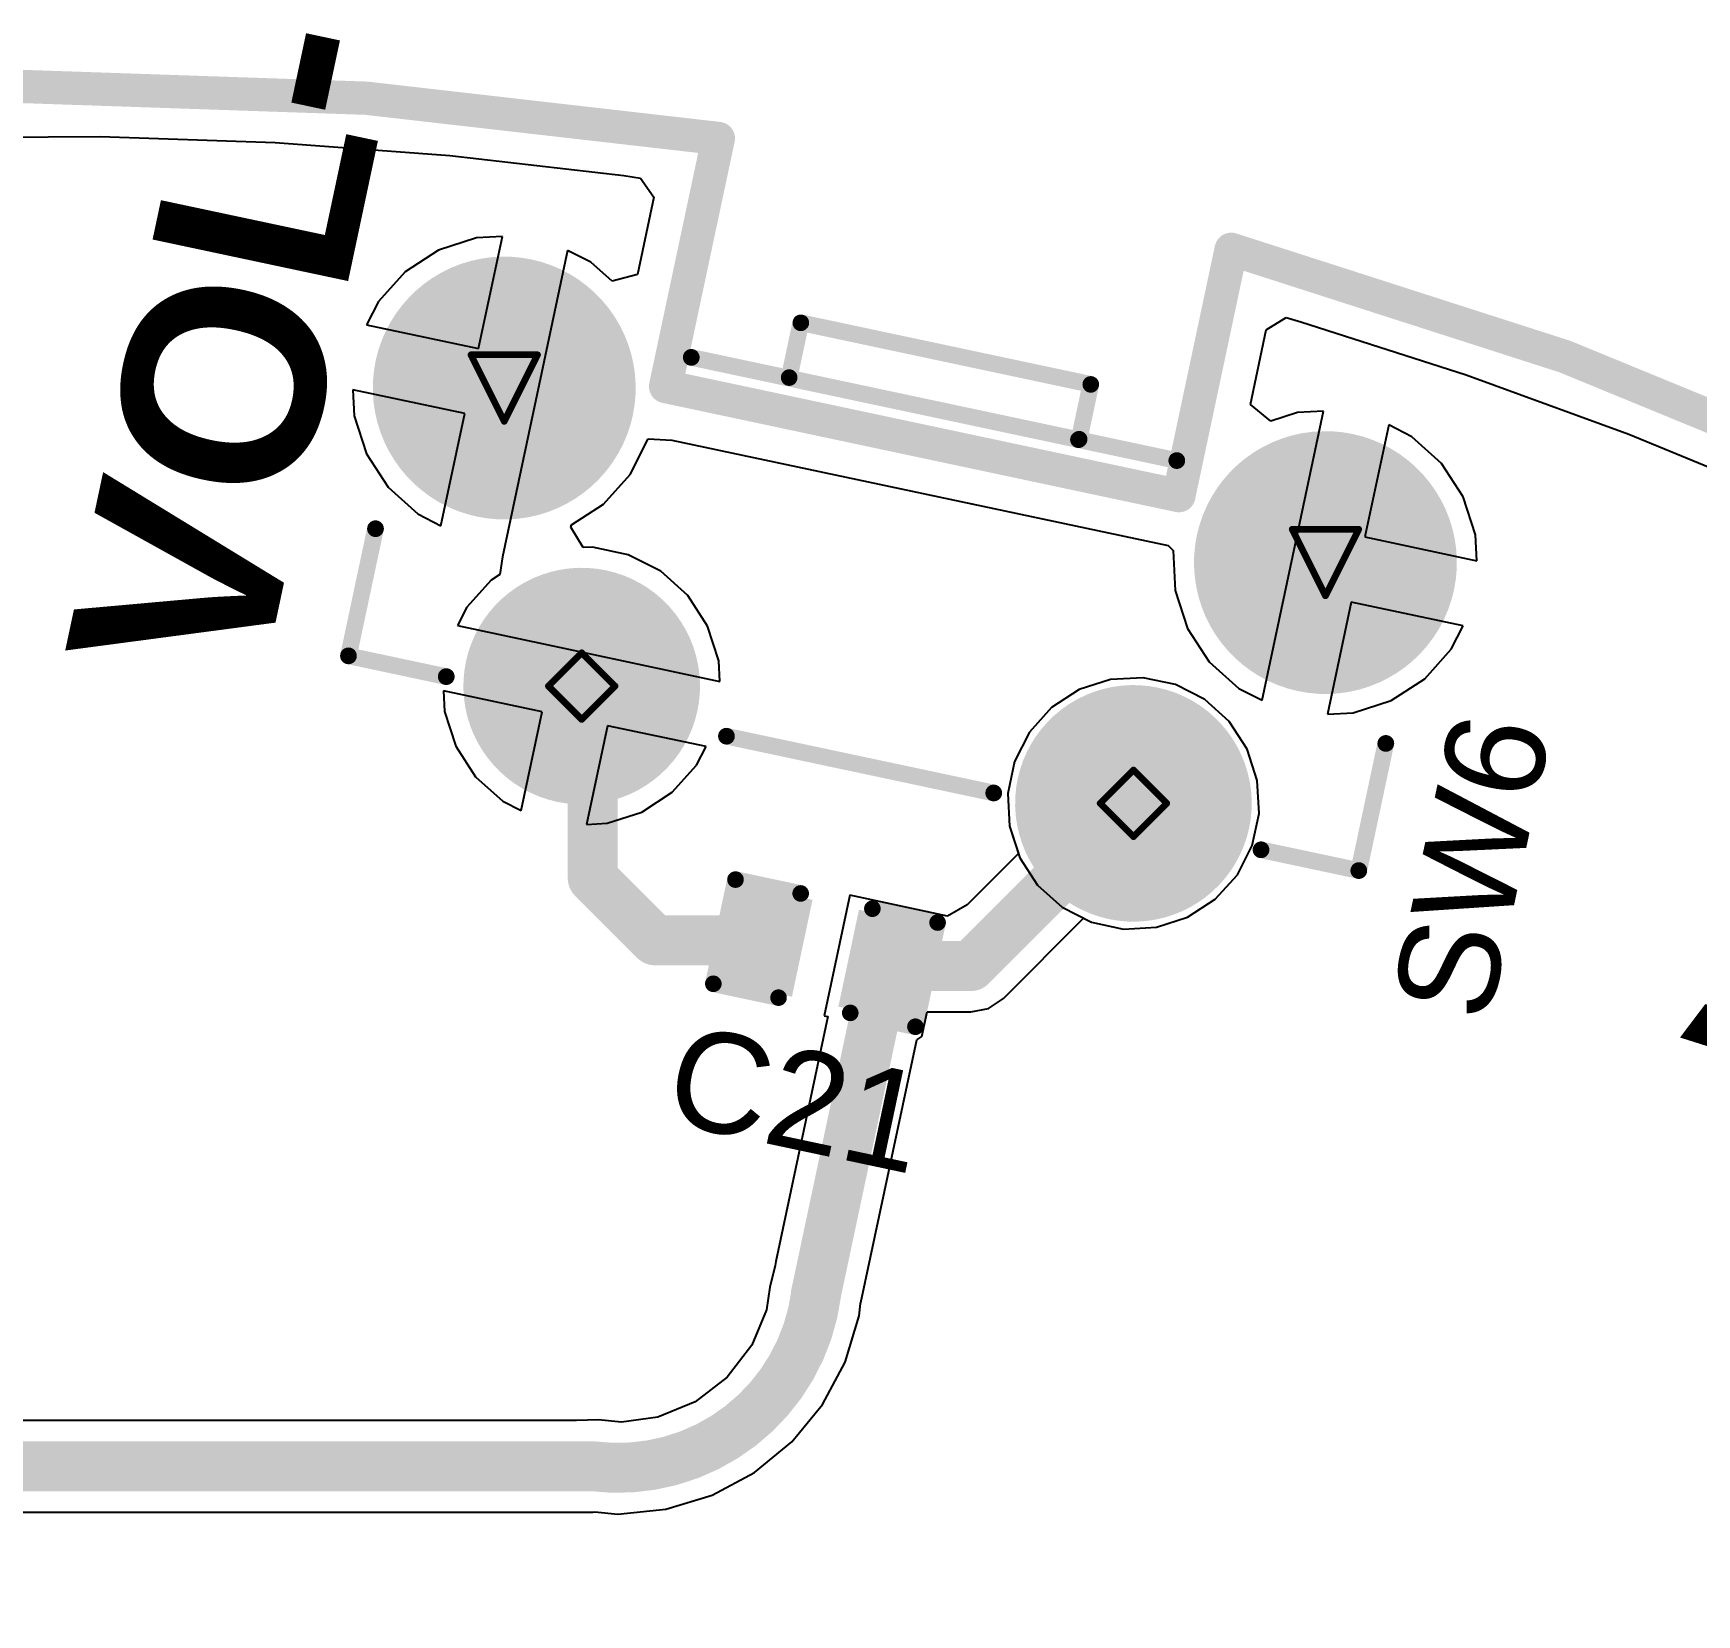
# Model space of a CAD drawing. Header units: inches. Extents: x -5 to 247, y -53 to 67.
# Drawn here: x 27.74 to 40.42, y 2.81 to 14.86 of the extents above; entities that cross this region are included whole.
import ezdxf

# ---------------------------------------------------------------- set-up
doc = ezdxf.new("R2010")
doc.units = ezdxf.units.IN
for name, color, linetype in [('Board Outline', 216, 'Continuous'), ('Bottom Layer', 5, 'Continuous'), ('Bottom Solder', 6, 'Continuous'), ('Drill Drawing', 1, 'Continuous'), ('Multi-Layer', 9, 'Continuous'), ('Pad Holes', 156, 'Continuous'), ('Top Layer', 1, 'Continuous'), ('Top Overlay', 2, 'Continuous'), ('Top Paste', 8, 'Continuous'), ('Top Solder', 216, 'Continuous')]:
    doc.layers.add(name, color=color, linetype=linetype)
doc.styles.add('Arial', font='', dxfattribs={"height": 0.2})
doc.styles.add('Arial_Bold', font='', dxfattribs={"height": 0.2})
doc.styles.get('Arial').set_extended_font_data('Arial')
doc.styles.get('Arial_Bold').set_extended_font_data('Arial', bold=True)

# ---------------------------------------------------------------- blocks, each defined once
blk = doc.blocks.new('TS_1087E_B3D2_70')
at = {"layer": 'Bottom Layer'}
h = blk.add_hatch(color=5, dxfattribs=at)
edge = h.paths.add_edge_path()
edge.add_arc((-1.05, 3.2), 0.9, 0, 360)
h = blk.add_hatch(color=5, dxfattribs=at)
edge = h.paths.add_edge_path()
edge.add_arc((1.05, 2.15), 0.8, 0, 360)
h = blk.add_hatch(color=5, dxfattribs=at)
edge = h.paths.add_edge_path()
edge.add_arc((1.05, -2.15), 0.8, 0, 360)
h = blk.add_hatch(color=5, dxfattribs=at)
edge = h.paths.add_edge_path()
edge.add_arc((-1.05, -3.2), 0.9, 0, 360)
at = {"layer": 'Bottom Solder'}
h = blk.add_hatch(color=6, dxfattribs=at)
edge = h.paths.add_edge_path()
edge.add_arc((-1.05, 3.2), 1.002, 0, 360)
h = blk.add_hatch(color=6, dxfattribs=at)
edge = h.paths.add_edge_path()
edge.add_arc((1.05, 2.15), 0.902, 0, 360)
h = blk.add_hatch(color=6, dxfattribs=at)
edge = h.paths.add_edge_path()
edge.add_arc((1.05, -2.15), 0.902, 0, 360)
h = blk.add_hatch(color=6, dxfattribs=at)
edge = h.paths.add_edge_path()
edge.add_arc((-1.05, -3.2), 1.002, 0, 360)
at = {"layer": 'Multi-Layer'}
h = blk.add_hatch(color=9, dxfattribs=at)
edge = h.paths.add_edge_path()
edge.add_arc((-1.05, 3.2), 0.9, 0, 360)
h = blk.add_hatch(color=9, dxfattribs=at)
edge = h.paths.add_edge_path()
edge.add_arc((1.05, 2.15), 0.8, 0, 360)
h = blk.add_hatch(color=9, dxfattribs=at)
edge = h.paths.add_edge_path()
edge.add_arc((1.05, -2.15), 0.8, 0, 360)
h = blk.add_hatch(color=9, dxfattribs=at)
edge = h.paths.add_edge_path()
edge.add_arc((-1.05, -3.2), 0.9, 0, 360)
at = {"layer": 'Pad Holes'}
h = blk.add_hatch(color=7, dxfattribs=at)
edge = h.paths.add_edge_path()
edge.add_arc((-1.05, 3.2), 0.5, 0, 360)
h = blk.add_hatch(color=7, dxfattribs=at)
edge = h.paths.add_edge_path()
edge.add_arc((1.05, 2.15), 0.45, 0, 360)
h = blk.add_hatch(color=7, dxfattribs=at)
edge = h.paths.add_edge_path()
edge.add_arc((1.05, -2.15), 0.45, 0, 360)
h = blk.add_hatch(color=7, dxfattribs=at)
edge = h.paths.add_edge_path()
edge.add_arc((-1.05, -3.2), 0.5, 0, 360)
at = {"layer": 'Top Layer'}
h = blk.add_hatch(color=1, dxfattribs=at)
edge = h.paths.add_edge_path()
edge.add_arc((-1.05, 3.2), 0.9, 0, 360)
h = blk.add_hatch(color=1, dxfattribs=at)
edge = h.paths.add_edge_path()
edge.add_arc((1.05, 2.15), 0.8, 0, 360)
h = blk.add_hatch(color=1, dxfattribs=at)
edge = h.paths.add_edge_path()
edge.add_arc((1.05, -2.15), 0.8, 0, 360)
h = blk.add_hatch(color=1, dxfattribs=at)
edge = h.paths.add_edge_path()
edge.add_arc((-1.05, -3.2), 0.9, 0, 360)
at = {"layer": 'Top Solder'}
h = blk.add_hatch(color=216, dxfattribs=at)
edge = h.paths.add_edge_path()
edge.add_arc((-1.05, 3.2), 1.002, 0, 360)
h = blk.add_hatch(color=216, dxfattribs=at)
edge = h.paths.add_edge_path()
edge.add_arc((1.05, 2.15), 0.902, 0, 360)
h = blk.add_hatch(color=216, dxfattribs=at)
edge = h.paths.add_edge_path()
edge.add_arc((1.05, -2.15), 0.902, 0, 360)
h = blk.add_hatch(color=216, dxfattribs=at)
edge = h.paths.add_edge_path()
edge.add_arc((-1.05, -3.2), 1.002, 0, 360)
at = {"layer": 'Top Overlay'}
for points in [[(1.194, 3.937, 0.127, 0.127, 0), (0.203, 3.937, 0.127, 0.127, 0)], [(1.194, 3.175, 0.127, 0.127, 0), (1.194, 3.937, 0.127, 0.127, 0)], [(-1.575, -1.854, 0.127, 0.127, 0), (-1.575, 1.93, 0.127, 0.127, 0)], [(-2.007, -1.092, 0.127, 0.127, 0), (-2.007, 1.168, 0.127, 0.127, 0)], [(-1.579, 1.168, 0.127, 0.127, 0), (-2.007, 1.168, 0.127, 0.127, 0)], [(-1.575, 1.164, 0.127, 0.127, 0), (-1.579, 1.168, 0.127, 0.127, 0)], [(1.194, -0.991, 0.127, 0.127, 0), (1.194, 1.092, 0.127, 0.127, 0)], [(-1.579, -1.092, 0.127, 0.127, 0), (-2.007, -1.092, 0.127, 0.127, 0)], [(1.194, -3.937, 0.127, 0.127, 0), (1.194, -3.175, 0.127, 0.127, 0)], [(1.194, -3.937, 0.127, 0.127, 0), (0.203, -3.937, 0.127, 0.127, 0)]]:
    blk.add_lwpolyline(points, format="xyseb", dxfattribs=at)
for points in [[(0.171, 3.937, 0.0635, 0.0635, 1), (0.235, 3.937, 0.0635, 0.0635, 1)], [(1.162, 3.937, 0.0635, 0.0635, 1), (1.226, 3.937, 0.0635, 0.0635, 1)], [(1.162, 3.937, 0.0635, 0.0635, 1), (1.226, 3.937, 0.0635, 0.0635, 1)], [(1.162, 3.175, 0.0635, 0.0635, 1), (1.226, 3.175, 0.0635, 0.0635, 1)], [(-1.607, 1.93, 0.0635, 0.0635, 1), (-1.543, 1.93, 0.0635, 0.0635, 1)], [(-2.038, 1.168, 0.0635, 0.0635, 1), (-1.975, 1.168, 0.0635, 0.0635, 1)], [(-2.038, 1.168, 0.0635, 0.0635, 1), (-1.975, 1.168, 0.0635, 0.0635, 1)], [(-1.611, 1.168, 0.0635, 0.0635, 1), (-1.548, 1.168, 0.0635, 0.0635, 1)], [(-1.611, 1.168, 0.0635, 0.0635, 1), (-1.548, 1.168, 0.0635, 0.0635, 1)], [(-1.607, 1.164, 0.0635, 0.0635, 1), (-1.543, 1.164, 0.0635, 0.0635, 1)], [(1.162, 1.092, 0.0635, 0.0635, 1), (1.226, 1.092, 0.0635, 0.0635, 1)], [(1.162, -0.991, 0.0635, 0.0635, 1), (1.226, -0.991, 0.0635, 0.0635, 1)], [(-2.038, -1.092, 0.0635, 0.0635, 1), (-1.975, -1.092, 0.0635, 0.0635, 1)], [(-2.038, -1.092, 0.0635, 0.0635, 1), (-1.975, -1.092, 0.0635, 0.0635, 1)], [(-1.611, -1.092, 0.0635, 0.0635, 1), (-1.548, -1.092, 0.0635, 0.0635, 1)], [(-1.607, -1.854, 0.0635, 0.0635, 1), (-1.543, -1.854, 0.0635, 0.0635, 1)], [(1.162, -3.175, 0.0635, 0.0635, 1), (1.226, -3.175, 0.0635, 0.0635, 1)], [(0.171, -3.937, 0.0635, 0.0635, 1), (0.235, -3.937, 0.0635, 0.0635, 1)], [(1.162, -3.937, 0.0635, 0.0635, 1), (1.226, -3.937, 0.0635, 0.0635, 1)], [(1.162, -3.937, 0.0635, 0.0635, 1), (1.226, -3.937, 0.0635, 0.0635, 1)]]:
    blk.add_lwpolyline(points, format="xyseb", close=True, dxfattribs=at)
blk = doc.blocks.new('C___0402_105')
at = {"layer": 'Top Layer'}
for points in [[(-0.699, -0.318), (-0.699, 0.317), (-0.241, 0.317), (-0.241, -0.318)], [(0.241, -0.318), (0.241, 0.317), (0.699, 0.317), (0.699, -0.318)]]:
    blk.add_hatch(color=1, dxfattribs=at).paths.add_polyline_path(points)
at = {"layer": 'Top Paste'}
for points in [[(-0.699, -0.318), (-0.699, 0.317), (-0.241, 0.317), (-0.241, -0.318)], [(0.241, -0.318), (0.241, 0.317), (0.699, 0.317), (0.699, -0.318)]]:
    blk.add_hatch(color=8, dxfattribs=at).paths.add_polyline_path(points)
at = {"layer": 'Top Solder'}
for points in [[(-0.759, -0.378), (-0.759, 0.377), (-0.181, 0.377), (-0.181, -0.378)], [(0.181, -0.378), (0.181, 0.377), (0.759, 0.377), (0.759, -0.378)]]:
    blk.add_hatch(color=216, dxfattribs=at).paths.add_polyline_path(points)
at = {"layer": 'Top Overlay'}
for points in [[(-0.787, -0.406, 0.127, 0.127, 0), (-0.787, 0.406, 0.127, 0.127, 0)], [(-0.787, 0.406, 0.127, 0.127, 0), (-0.279, 0.406, 0.127, 0.127, 0)], [(0.279, 0.406, 0.127, 0.127, 0), (0.787, 0.406, 0.127, 0.127, 0)], [(0.787, -0.406, 0.127, 0.127, 0), (0.787, 0.406, 0.127, 0.127, 0)], [(-0.787, -0.406, 0.127, 0.127, 0), (-0.279, -0.406, 0.127, 0.127, 0)], [(0.279, -0.406, 0.127, 0.127, 0), (0.787, -0.406, 0.127, 0.127, 0)]]:
    blk.add_lwpolyline(points, format="xyseb", dxfattribs=at)
for points in [[(-0.819, 0.406, 0.0635, 0.0635, 1), (-0.756, 0.406, 0.0635, 0.0635, 1)], [(-0.819, 0.406, 0.0635, 0.0635, 1), (-0.756, 0.406, 0.0635, 0.0635, 1)], [(-0.311, 0.406, 0.0635, 0.0635, 1), (-0.248, 0.406, 0.0635, 0.0635, 1)], [(0.248, 0.406, 0.0635, 0.0635, 1), (0.311, 0.406, 0.0635, 0.0635, 1)], [(0.756, 0.406, 0.0635, 0.0635, 1), (0.819, 0.406, 0.0635, 0.0635, 1)], [(0.756, 0.406, 0.0635, 0.0635, 1), (0.819, 0.406, 0.0635, 0.0635, 1)], [(-0.819, -0.406, 0.0635, 0.0635, 1), (-0.756, -0.406, 0.0635, 0.0635, 1)], [(-0.819, -0.406, 0.0635, 0.0635, 1), (-0.756, -0.406, 0.0635, 0.0635, 1)], [(-0.311, -0.406, 0.0635, 0.0635, 1), (-0.248, -0.406, 0.0635, 0.0635, 1)], [(0.248, -0.406, 0.0635, 0.0635, 1), (0.311, -0.406, 0.0635, 0.0635, 1)], [(0.756, -0.406, 0.0635, 0.0635, 1), (0.819, -0.406, 0.0635, 0.0635, 1)], [(0.756, -0.406, 0.0635, 0.0635, 1), (0.819, -0.406, 0.0635, 0.0635, 1)]]:
    blk.add_lwpolyline(points, format="xyseb", close=True, dxfattribs=at)

msp = doc.modelspace()

# ---------------------------------------------------------------- linework, layer by layer
at = {"layer": 'Board Outline'}
for points in [[(22.2, 13.998, 0.254, 0.254, -0.079933), (32.959, 14.06, 0.254, 0.254, 0)], [(32.557, 12.169, 0.254, 0.254, 0), (32.959, 14.06, 0.254, 0.254, 0)], [(36.47, 11.337, 0.254, 0.254, 0), (36.869, 13.215, 0.254, 0.254, 0)], [(36.869, 13.215, 0.254, 0.254, -0.079085), (46.551, 8.781, 0.254, 0.254, 0)], [(32.557, 12.169, 0.254, 0.254, 0), (36.47, 11.337, 0.254, 0.254, 0)], [(49.772, 6.348, 0.254, 0.254, -0.6504), (32.118, -53.055, 0.254, 0.254, 0)]]:
    msp.add_lwpolyline(points, format="xyseb", dxfattribs=at)
for points in [[(32.896, 14.06, 0.127, 0.127, 1), (33.023, 14.06, 0.127, 0.127, 1)], [(32.896, 14.06, 0.127, 0.127, 1), (33.023, 14.06, 0.127, 0.127, 1)], [(36.806, 13.215, 0.127, 0.127, 1), (36.933, 13.215, 0.127, 0.127, 1)], [(36.806, 13.215, 0.127, 0.127, 1), (36.933, 13.215, 0.127, 0.127, 1)], [(32.494, 12.169, 0.127, 0.127, 1), (32.621, 12.169, 0.127, 0.127, 1)], [(32.494, 12.169, 0.127, 0.127, 1), (32.621, 12.169, 0.127, 0.127, 1)], [(36.407, 11.337, 0.127, 0.127, 1), (36.534, 11.337, 0.127, 0.127, 1)], [(36.407, 11.337, 0.127, 0.127, 1), (36.534, 11.337, 0.127, 0.127, 1)]]:
    msp.add_lwpolyline(points, format="xyseb", close=True, dxfattribs=at)
at = {"layer": 'Bottom Layer'}
for p, q in [((26.912, 14.066), (28.247, 14.074)), ((28.247, 14.074), (29.582, 14.028)), ((29.582, 14.028), (30.913, 13.93)), ((30.913, 13.93), (32.24, 13.778)), ((32.24, 13.778), (32.366, 13.758)), ((32.366, 13.758), (32.467, 13.612)), ((32.467, 13.612), (32.342, 13.024)), ((30.826, 13.208), (30.572, 13.042)), ((31.115, 13.302), (30.826, 13.208)), ((31.313, 13.312), (31.115, 13.302)), ((31.132, 12.458), (31.313, 13.312)), ((31.81, 13.206), (31.576, 12.104)), ((31.987, 13.116), (31.81, 13.206)), ((32.149, 12.971), (31.987, 13.116)), ((30.572, 13.042), (30.368, 12.816)), ((32.342, 13.024), (32.149, 12.971)), ((30.368, 12.816), (30.278, 12.64)), ((37.136, 12.602), (37.288, 12.695)), ((37.288, 12.695), (37.401, 12.663)), ((30.278, 12.64), (31.132, 12.458)), ((37.015, 12.032), (37.136, 12.602)), ((37.401, 12.663), (38.659, 12.259)), ((38.659, 12.259), (39.901, 11.805)), ((31.026, 11.962), (30.173, 12.143)), ((30.173, 12.143), (30.183, 11.945)), ((31.576, 12.104), (31.313, 10.87)), ((30.183, 11.945), (30.277, 11.656)), ((30.845, 11.108), (31.026, 11.962)), ((37.17, 11.904), (37.015, 12.032)), ((37.375, 11.971), (37.17, 11.904)), ((37.339, 10.879), (37.573, 11.981)), ((37.573, 11.981), (37.375, 11.971)), ((38.07, 11.876), (37.889, 11.022)), ((38.247, 11.786), (38.07, 11.876)), ((39.901, 11.805), (41.123, 11.302)), ((32.287, 11.498), (32.425, 11.769)), ((32.425, 11.769), (32.605, 11.761)), ((32.605, 11.761), (36.389, 10.957)), ((38.473, 11.582), (38.247, 11.786)), ((30.277, 11.656), (30.442, 11.401)), ((38.638, 11.328), (38.473, 11.582)), ((32.083, 11.272), (32.287, 11.498)), ((30.442, 11.401), (30.668, 11.198)), ((38.732, 11.039), (38.638, 11.328)), ((30.668, 11.198), (30.845, 11.108)), ((31.84, 11.114), (32.083, 11.272)), ((31.836, 11.097), (31.84, 11.114)), ((31.93, 10.941), (31.836, 11.097)), ((38.742, 10.841), (38.732, 11.039)), ((32.001, 10.945), (31.93, 10.941)), ((32.273, 10.887), (32.001, 10.945)), ((36.389, 10.957), (36.427, 10.918)), ((36.427, 10.918), (36.443, 10.614)), ((37.889, 11.022), (38.742, 10.841)), ((31.313, 10.87), (31.294, 10.737)), ((32.52, 10.761), (32.273, 10.887)), ((37.105, 9.777), (37.339, 10.879)), ((31.227, 10.693), (31.042, 10.487)), ((31.294, 10.737), (31.227, 10.693)), ((32.726, 10.575), (32.52, 10.761)), ((32.877, 10.342), (32.726, 10.575)), ((36.443, 10.614), (36.537, 10.325)), ((37.783, 10.525), (37.602, 9.672)), ((38.637, 10.344), (37.783, 10.525)), ((31.042, 10.487), (30.97, 10.346)), ((30.97, 10.346), (31.971, 10.133)), ((32.963, 10.078), (32.877, 10.342)), ((36.537, 10.325), (36.702, 10.071)), ((38.547, 10.167), (38.637, 10.344)), ((38.344, 9.941), (38.547, 10.167)), ((31.971, 10.133), (32.971, 9.92)), ((32.971, 9.92), (32.963, 10.078)), ((36.702, 10.071), (36.928, 9.867)), ((35.949, 9.935), (35.71, 9.858)), ((36.199, 9.948), (35.949, 9.935)), ((36.445, 9.896), (36.199, 9.948)), ((36.668, 9.782), (36.445, 9.896)), ((38.089, 9.776), (38.344, 9.941)), ((31.617, 9.689), (30.864, 9.849)), ((30.864, 9.849), (30.873, 9.691)), ((35.71, 9.858), (35.5, 9.721)), ((36.854, 9.615), (36.668, 9.782)), ((36.928, 9.867), (37.105, 9.777)), ((37.8, 9.682), (38.089, 9.776)), ((30.873, 9.691), (30.958, 9.427)), ((31.457, 8.937), (31.617, 9.689)), ((35.5, 9.721), (35.332, 9.535)), ((37.602, 9.672), (37.8, 9.682)), ((32.114, 9.583), (31.954, 8.831)), ((32.866, 9.424), (32.114, 9.583)), ((35.332, 9.535), (35.218, 9.311)), ((36.991, 9.404), (36.854, 9.615)), ((30.958, 9.427), (31.109, 9.194)), ((32.794, 9.283), (32.866, 9.424)), ((37.068, 9.166), (36.991, 9.404)), ((32.608, 9.076), (32.794, 9.283)), ((35.218, 9.311), (35.166, 9.066)), ((31.109, 9.194), (31.316, 9.009)), ((37.082, 8.915), (37.068, 9.166)), ((31.316, 9.009), (31.457, 8.937)), ((32.376, 8.925), (32.608, 9.076)), ((35.166, 9.066), (35.179, 8.816)), ((32.112, 8.839), (32.376, 8.925)), ((37.029, 8.67), (37.082, 8.915)), ((31.954, 8.831), (32.112, 8.839)), ((35.179, 8.816), (35.257, 8.577)), ((36.916, 8.447), (37.029, 8.67)), ((35.257, 8.577), (35.393, 8.367)), ((36.748, 8.26), (36.916, 8.447)), ((35.393, 8.367), (35.58, 8.199)), ((36.537, 8.124), (36.748, 8.26)), ((35.58, 8.199), (35.803, 8.085)), ((36.299, 8.046), (36.537, 8.124)), ((35.803, 8.085), (36.049, 8.033)), ((36.049, 8.033), (36.299, 8.046))]:
    msp.add_line(p, q, dxfattribs=at)
at = {"layer": 'Drill Drawing'}
for points in [[(31.073, 12.411, 0.0508, 0.0508, 0), (31.581, 12.411, 0.0508, 0.0508, 0)], [(31.073, 12.411, 0.0508, 0.0508, 0), (31.327, 11.903, 0.0508, 0.0508, 0)], [(31.327, 11.903, 0.0508, 0.0508, 0), (31.581, 12.411, 0.0508, 0.0508, 0)], [(37.334, 11.081, 0.0508, 0.0508, 0), (37.842, 11.081, 0.0508, 0.0508, 0)], [(37.334, 11.081, 0.0508, 0.0508, 0), (37.588, 10.573, 0.0508, 0.0508, 0)], [(37.588, 10.573, 0.0508, 0.0508, 0), (37.842, 11.081, 0.0508, 0.0508, 0)], [(31.664, 9.885, 0.0508, 0.0508, 0), (31.918, 10.139, 0.0508, 0.0508, 0)], [(31.918, 10.139, 0.0508, 0.0508, 0), (32.172, 9.885, 0.0508, 0.0508, 0)], [(31.664, 9.885, 0.0508, 0.0508, 0), (31.918, 9.631, 0.0508, 0.0508, 0)], [(31.918, 9.631, 0.0508, 0.0508, 0), (32.172, 9.885, 0.0508, 0.0508, 0)], [(35.87, 8.991, 0.0508, 0.0508, 0), (36.124, 9.245, 0.0508, 0.0508, 0)], [(36.124, 9.245, 0.0508, 0.0508, 0), (36.378, 8.991, 0.0508, 0.0508, 0)], [(35.87, 8.991, 0.0508, 0.0508, 0), (36.124, 8.737, 0.0508, 0.0508, 0)], [(36.124, 8.737, 0.0508, 0.0508, 0), (36.378, 8.991, 0.0508, 0.0508, 0)]]:
    msp.add_lwpolyline(points, format="xyseb", dxfattribs=at)
for points in [[(31.061, 12.411, 0.0254, 0.0254, 1), (31.086, 12.411, 0.0254, 0.0254, 1)], [(31.061, 12.411, 0.0254, 0.0254, 1), (31.086, 12.411, 0.0254, 0.0254, 1)], [(31.569, 12.411, 0.0254, 0.0254, 1), (31.594, 12.411, 0.0254, 0.0254, 1)], [(31.569, 12.411, 0.0254, 0.0254, 1), (31.594, 12.411, 0.0254, 0.0254, 1)], [(31.315, 11.903, 0.0254, 0.0254, 1), (31.34, 11.903, 0.0254, 0.0254, 1)], [(31.315, 11.903, 0.0254, 0.0254, 1), (31.34, 11.903, 0.0254, 0.0254, 1)], [(37.321, 11.081, 0.0254, 0.0254, 1), (37.346, 11.081, 0.0254, 0.0254, 1)], [(37.321, 11.081, 0.0254, 0.0254, 1), (37.346, 11.081, 0.0254, 0.0254, 1)], [(37.829, 11.081, 0.0254, 0.0254, 1), (37.854, 11.081, 0.0254, 0.0254, 1)], [(37.829, 11.081, 0.0254, 0.0254, 1), (37.854, 11.081, 0.0254, 0.0254, 1)], [(37.575, 10.573, 0.0254, 0.0254, 1), (37.6, 10.573, 0.0254, 0.0254, 1)], [(37.575, 10.573, 0.0254, 0.0254, 1), (37.6, 10.573, 0.0254, 0.0254, 1)], [(31.905, 10.139, 0.0254, 0.0254, 1), (31.931, 10.139, 0.0254, 0.0254, 1)], [(31.905, 10.139, 0.0254, 0.0254, 1), (31.931, 10.139, 0.0254, 0.0254, 1)], [(31.651, 9.885, 0.0254, 0.0254, 1), (31.677, 9.885, 0.0254, 0.0254, 1)], [(31.651, 9.885, 0.0254, 0.0254, 1), (31.677, 9.885, 0.0254, 0.0254, 1)], [(32.159, 9.885, 0.0254, 0.0254, 1), (32.185, 9.885, 0.0254, 0.0254, 1)], [(32.159, 9.885, 0.0254, 0.0254, 1), (32.185, 9.885, 0.0254, 0.0254, 1)], [(31.905, 9.631, 0.0254, 0.0254, 1), (31.931, 9.631, 0.0254, 0.0254, 1)], [(31.905, 9.631, 0.0254, 0.0254, 1), (31.931, 9.631, 0.0254, 0.0254, 1)], [(36.111, 9.245, 0.0254, 0.0254, 1), (36.137, 9.245, 0.0254, 0.0254, 1)], [(36.111, 9.245, 0.0254, 0.0254, 1), (36.137, 9.245, 0.0254, 0.0254, 1)], [(35.857, 8.991, 0.0254, 0.0254, 1), (35.883, 8.991, 0.0254, 0.0254, 1)], [(35.857, 8.991, 0.0254, 0.0254, 1), (35.883, 8.991, 0.0254, 0.0254, 1)], [(36.365, 8.991, 0.0254, 0.0254, 1), (36.391, 8.991, 0.0254, 0.0254, 1)], [(36.365, 8.991, 0.0254, 0.0254, 1), (36.391, 8.991, 0.0254, 0.0254, 1)], [(36.111, 8.737, 0.0254, 0.0254, 1), (36.137, 8.737, 0.0254, 0.0254, 1)], [(36.111, 8.737, 0.0254, 0.0254, 1), (36.137, 8.737, 0.0254, 0.0254, 1)]]:
    msp.add_lwpolyline(points, format="xyseb", close=True, dxfattribs=at)
at = {"layer": 'Top Layer'}
for p, q in [((26.912, 14.066), (28.247, 14.074)), ((28.247, 14.074), (29.582, 14.028)), ((29.582, 14.028), (30.913, 13.93)), ((30.913, 13.93), (32.24, 13.778)), ((32.24, 13.778), (32.366, 13.758)), ((32.366, 13.758), (32.467, 13.612)), ((32.467, 13.612), (32.342, 13.024)), ((30.826, 13.208), (30.572, 13.042)), ((31.115, 13.302), (30.826, 13.208)), ((31.313, 13.312), (31.115, 13.302)), ((31.132, 12.458), (31.313, 13.312)), ((31.81, 13.206), (31.576, 12.104)), ((31.987, 13.116), (31.81, 13.206)), ((32.149, 12.971), (31.987, 13.116)), ((30.572, 13.042), (30.368, 12.816)), ((32.342, 13.024), (32.149, 12.971)), ((30.368, 12.816), (30.278, 12.64)), ((37.136, 12.602), (37.288, 12.695)), ((37.288, 12.695), (37.401, 12.663)), ((30.278, 12.64), (31.132, 12.458)), ((37.015, 12.032), (37.136, 12.602)), ((37.401, 12.663), (38.659, 12.259)), ((38.659, 12.259), (39.901, 11.805)), ((31.026, 11.962), (30.173, 12.143)), ((30.173, 12.143), (30.183, 11.945)), ((31.576, 12.104), (31.313, 10.87)), ((30.183, 11.945), (30.277, 11.656)), ((30.845, 11.108), (31.026, 11.962)), ((37.17, 11.904), (37.015, 12.032)), ((37.375, 11.971), (37.17, 11.904)), ((37.339, 10.879), (37.573, 11.981)), ((37.573, 11.981), (37.375, 11.971)), ((38.07, 11.876), (37.889, 11.022)), ((38.247, 11.786), (38.07, 11.876)), ((39.901, 11.805), (41.123, 11.302)), ((32.287, 11.498), (32.425, 11.769)), ((32.425, 11.769), (32.605, 11.761)), ((32.605, 11.761), (36.389, 10.957)), ((38.473, 11.582), (38.247, 11.786)), ((30.277, 11.656), (30.442, 11.401)), ((38.638, 11.328), (38.473, 11.582)), ((32.083, 11.272), (32.287, 11.498)), ((30.442, 11.401), (30.668, 11.198)), ((38.732, 11.039), (38.638, 11.328)), ((30.668, 11.198), (30.845, 11.108)), ((31.84, 11.114), (32.083, 11.272)), ((31.836, 11.097), (31.84, 11.114)), ((31.93, 10.941), (31.836, 11.097)), ((38.742, 10.841), (38.732, 11.039)), ((32.001, 10.945), (31.93, 10.941)), ((32.273, 10.887), (32.001, 10.945)), ((36.389, 10.957), (36.427, 10.918)), ((36.427, 10.918), (36.443, 10.614)), ((37.889, 11.022), (38.742, 10.841)), ((31.313, 10.87), (31.294, 10.737)), ((32.52, 10.761), (32.273, 10.887)), ((37.105, 9.777), (37.339, 10.879)), ((31.227, 10.693), (31.042, 10.487)), ((31.294, 10.737), (31.227, 10.693)), ((32.726, 10.575), (32.52, 10.761)), ((32.877, 10.342), (32.726, 10.575)), ((36.443, 10.614), (36.537, 10.325)), ((37.783, 10.525), (37.602, 9.672)), ((38.637, 10.344), (37.783, 10.525)), ((31.042, 10.487), (30.97, 10.346)), ((30.97, 10.346), (31.971, 10.133)), ((32.963, 10.078), (32.877, 10.342)), ((36.537, 10.325), (36.702, 10.071)), ((38.547, 10.167), (38.637, 10.344)), ((38.344, 9.941), (38.547, 10.167)), ((31.971, 10.133), (32.971, 9.92)), ((32.971, 9.92), (32.963, 10.078)), ((36.702, 10.071), (36.928, 9.867)), ((35.949, 9.935), (35.71, 9.858)), ((36.199, 9.948), (35.949, 9.935)), ((36.445, 9.896), (36.199, 9.948)), ((36.668, 9.782), (36.445, 9.896)), ((38.089, 9.776), (38.344, 9.941)), ((31.617, 9.689), (30.864, 9.849)), ((30.864, 9.849), (30.873, 9.691)), ((35.71, 9.858), (35.5, 9.721)), ((36.854, 9.615), (36.668, 9.782)), ((36.928, 9.867), (37.105, 9.777)), ((37.8, 9.682), (38.089, 9.776)), ((30.873, 9.691), (30.958, 9.427)), ((31.457, 8.937), (31.617, 9.689)), ((35.5, 9.721), (35.332, 9.535)), ((37.602, 9.672), (37.8, 9.682)), ((32.114, 9.583), (31.954, 8.831)), ((32.866, 9.424), (32.114, 9.583)), ((35.332, 9.535), (35.218, 9.311)), ((36.991, 9.404), (36.854, 9.615)), ((30.958, 9.427), (31.109, 9.194)), ((32.794, 9.283), (32.866, 9.424)), ((37.068, 9.166), (36.991, 9.404)), ((32.608, 9.076), (32.794, 9.283)), ((35.218, 9.311), (35.166, 9.066)), ((31.109, 9.194), (31.316, 9.009)), ((37.082, 8.915), (37.068, 9.166)), ((31.316, 9.009), (31.457, 8.937)), ((32.376, 8.925), (32.608, 9.076)), ((35.166, 9.066), (35.179, 8.816)), ((32.112, 8.839), (32.376, 8.925)), ((37.029, 8.67), (37.082, 8.915)), ((31.954, 8.831), (32.112, 8.839)), ((35.179, 8.816), (35.247, 8.608)), ((36.916, 8.447), (37.029, 8.67)), ((35.247, 8.608), (34.857, 8.218)), ((36.748, 8.26), (36.916, 8.447)), ((33.961, 8.29), (33.765, 7.371)), ((34.706, 8.132), (33.961, 8.29)), ((36.537, 8.124), (36.748, 8.26)), ((34.857, 8.218), (34.706, 8.132)), ((36.299, 8.046), (36.537, 8.124)), ((35.132, 7.504), (35.743, 8.116)), ((35.743, 8.116), (35.803, 8.085)), ((35.803, 8.085), (36.049, 8.033)), ((36.049, 8.033), (36.299, 8.046)), ((35.018, 7.428), (35.132, 7.504)), ((33.795, 7.365), (33.398, 5.498)), ((33.765, 7.371), (33.795, 7.365)), ((34.511, 7.213), (34.551, 7.402)), ((34.551, 7.402), (34.885, 7.402)), ((34.885, 7.402), (35.018, 7.428)), ((34.046, 5.185), (34.472, 7.188)), ((34.472, 7.188), (34.511, 7.213)), ((34.511, 7.213), (34.511, 7.213)), ((33.392, 5.469), (33.353, 5.303)), ((33.398, 5.498), (33.392, 5.469)), ((33.353, 5.302), (33.326, 5.129)), ((33.353, 5.303), (33.353, 5.302)), ((33.326, 5.129), (33.214, 4.86)), ((33.927, 4.731), (34.034, 5.083)), ((34.034, 5.083), (34.043, 5.177)), ((34.043, 5.177), (34.046, 5.185)), ((33.214, 4.86), (33.027, 4.616)), ((33.754, 4.407), (33.927, 4.731)), ((33.027, 4.616), (32.783, 4.428)), ((32.783, 4.428), (32.499, 4.311)), ((33.52, 4.123), (33.754, 4.407)), ((31.829, 4.287), (24.16, 4.287)), ((31.877, 4.287), (31.829, 4.287)), ((32.047, 4.29), (31.877, 4.287)), ((32.221, 4.274), (32.047, 4.29)), ((32.047, 4.29), (32.047, 4.29)), ((32.499, 4.311), (32.221, 4.274)), ((33.236, 3.889), (33.52, 4.123)), ((32.912, 3.716), (33.236, 3.889)), ((32.56, 3.609), (32.912, 3.716)), ((24.16, 3.587), (32.002, 3.587)), ((32.002, 3.587), (32.017, 3.59)), ((32.017, 3.59), (32.194, 3.573)), ((32.194, 3.573), (32.56, 3.609))]:
    msp.add_line(p, q, dxfattribs=at)
for points in [[(31.918, 9.885, 0.381, 0.381, 0), (32.002, 9.8, 0.381, 0.381, 0)], [(32.002, 8.421, 0.381, 0.381, 0), (32.002, 9.8, 0.381, 0.381, 0)], [(34.885, 7.751, 0.381, 0.381, 0), (36.124, 8.991, 0.381, 0.381, 0)], [(32.002, 8.421, 0.381, 0.381, 0), (32.476, 7.947, 0.381, 0.381, 0)], [(32.476, 7.947, 0.381, 0.381, 0), (33.316, 7.947, 0.381, 0.381, 0)], [(34.208, 7.627, 0.381, 0.381, 0), (34.236, 7.751, 0.381, 0.381, 0)], [(34.236, 7.751, 0.381, 0.381, 0), (34.885, 7.751, 0.381, 0.381, 0)], [(33.705, 5.258, 0.381, 0.381, 0), (34.208, 7.627, 0.381, 0.381, 0)], [(33.706, 5.258, 0.381, 0.381, -0.414212), (32.002, 3.937, 0.381, 0.381, 0)], [(23.87, 3.937, 0.381, 0.381, 0), (32.002, 3.937, 0.381, 0.381, 0)]]:
    msp.add_lwpolyline(points, format="xyseb", dxfattribs=at)
for points in [[(31.823, 9.885, 0.191, 0.191, 1), (32.013, 9.885, 0.191, 0.191, 1)], [(31.907, 9.8, 0.191, 0.191, 1), (32.097, 9.8, 0.191, 0.191, 1)], [(31.907, 9.8, 0.191, 0.191, 1), (32.097, 9.8, 0.191, 0.191, 1)], [(36.029, 8.991, 0.191, 0.191, 1), (36.219, 8.991, 0.191, 0.191, 1)], [(31.907, 8.421, 0.191, 0.191, 1), (32.097, 8.421, 0.191, 0.191, 1)], [(31.907, 8.421, 0.191, 0.191, 1), (32.097, 8.421, 0.191, 0.191, 1)], [(32.381, 7.947, 0.191, 0.191, 1), (32.571, 7.947, 0.191, 0.191, 1)], [(32.381, 7.947, 0.191, 0.191, 1), (32.571, 7.947, 0.191, 0.191, 1)], [(33.221, 7.947, 0.191, 0.191, 1), (33.412, 7.947, 0.191, 0.191, 1)], [(34.14, 7.751, 0.191, 0.191, 1), (34.331, 7.751, 0.191, 0.191, 1)], [(34.14, 7.751, 0.191, 0.191, 1), (34.331, 7.751, 0.191, 0.191, 1)], [(34.789, 7.751, 0.191, 0.191, 1), (34.98, 7.751, 0.191, 0.191, 1)], [(34.789, 7.751, 0.191, 0.191, 1), (34.98, 7.751, 0.191, 0.191, 1)], [(34.113, 7.627, 0.191, 0.191, 1), (34.303, 7.627, 0.191, 0.191, 1)], [(34.113, 7.627, 0.191, 0.191, 1), (34.303, 7.627, 0.191, 0.191, 1)], [(33.609, 5.258, 0.191, 0.191, 1), (33.8, 5.258, 0.191, 0.191, 1)], [(33.611, 5.258, 0.191, 0.191, 1), (33.801, 5.258, 0.191, 0.191, 1)], [(31.907, 3.937, 0.191, 0.191, 1), (32.097, 3.937, 0.191, 0.191, 1)], [(31.907, 3.937, 0.191, 0.191, 1), (32.097, 3.937, 0.191, 0.191, 1)]]:
    msp.add_lwpolyline(points, format="xyseb", close=True, dxfattribs=at)

# ---------------------------------------------------------------- block references
for name, p, rotation in [('TS_1087E_B3D2_70', (34.239, 10.465), 258), ('C___0402_105', (33.776, 7.849), 348)]:
    msp.add_blockref(name, p, dxfattribs=dict(rotation=rotation))

# ---------------------------------------------------------------- texts
at = {"layer": 'Top Overlay'}
for s, height, rotation, style, p in [('VOL-', 1.524, 78, 'Arial_Bold', (29.468, 9.825)), ('VOL+', 1.524, 52.9, 'Arial_Bold', (41.497, 6.275)), ('SW6', 0.762, 78, 'Arial', (38.832, 7.305)), ('C21', 0.762, 348, 'Arial', (32.525, 6.569))]:
    msp.add_text(s, height=height, rotation=rotation, dxfattribs=dict(at, style=style)).set_placement(p)

doc.saveas('drawing.dxf')
